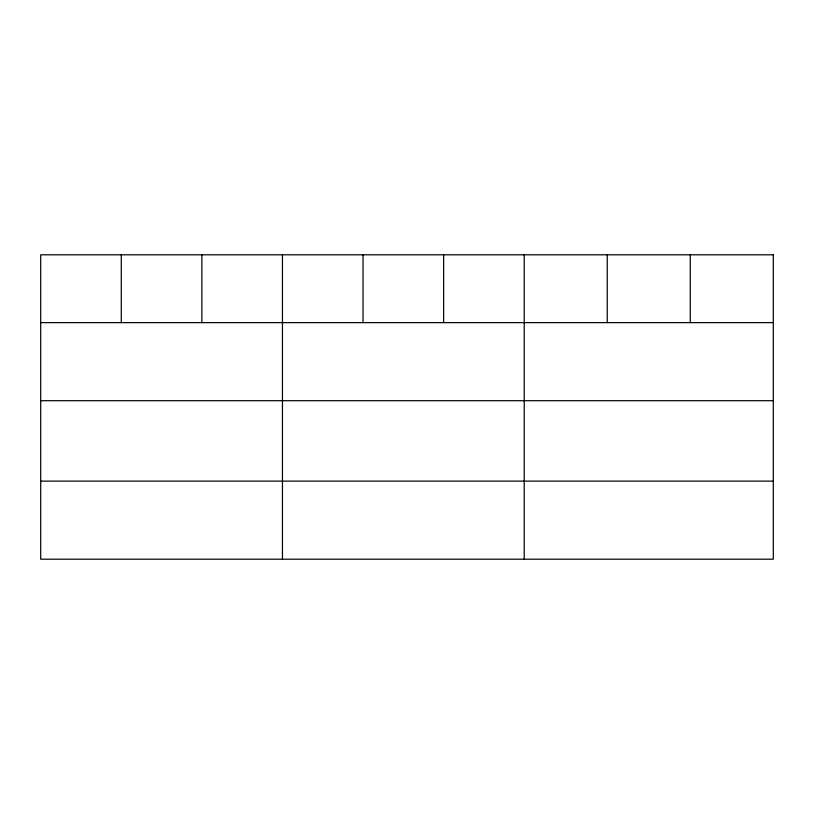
<?xml version="1.0" encoding="UTF-8"?>
<svg xmlns="http://www.w3.org/2000/svg" width="814" height="814" viewBox="0 0 814 814"><rect width="100%" height="100%" fill="white"/><g stroke="black" fill="none" stroke-linecap="round" stroke-linejoin="round"><path stroke-width="1.22" d="M40.7 322.629L773.3 322.629M40.7 400.702L773.3 400.702M40.7 481.125L773.3 481.125M690.272 254.802L690.272 322.629M607.244 254.802L607.244 322.629M524.216 254.802L524.216 559.198M443.63 254.802L443.63 322.629M363.044 254.802L363.044 322.629M282.458 254.802L282.458 559.198M201.872 254.802L201.872 322.629M121.286 254.802L121.286 322.629M773.3 254.802L40.7 254.802L40.7 559.198L773.3 559.198L773.3 254.802"/></g></svg>
